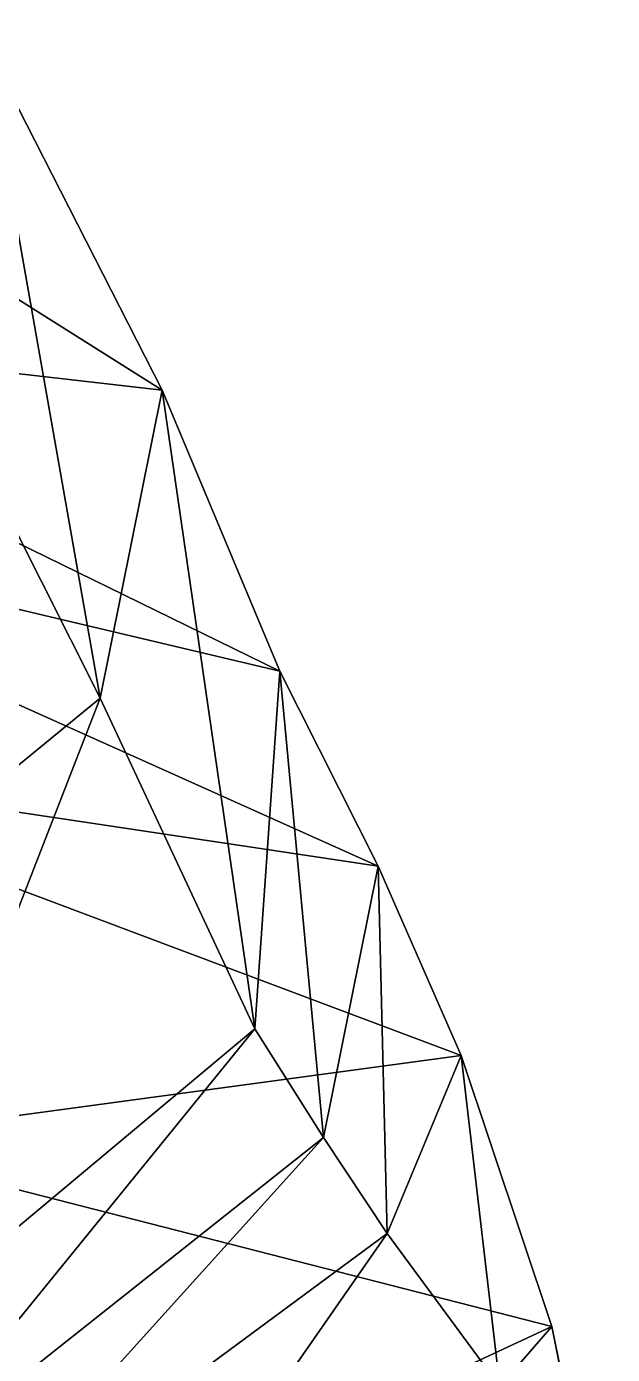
# Model space of a CAD drawing. Extents: x -0.63 to 0.63, y -0.8 to 0.34.
# Drawn here: x 0.4538 to 0.5392, y -0.2883 to -0.0948 of the extents above; entities that cross this region are included whole.
import ezdxf

# ---------------------------------------------------------------- set-up
doc = ezdxf.new("R2010")
doc.units = 0
doc.layers.add('BEAR_KDK$LWO', color=1, linetype='CONTINUOUS')

msp = doc.modelspace()

# ---------------------------------------------------------------- linework, layer by layer
at = {"layer": 'BEAR_KDK$LWO'}
for points in [[(0.38663, -0.13789, 1.56294), (0.38949, -0.09485, 1.59846), (0.47355, -0.14785, 1.64248)], [(0.38949, -0.09485, 1.59846), (0.44763, -0.09707, 1.6712), (0.47355, -0.14785, 1.64248)], [(0.44763, -0.09707, 1.6712), (0.43028, -0.12473, 1.77204), (0.46451, -0.19269, 1.72244)], [(0.46451, -0.19269, 1.72244), (0.47355, -0.14785, 1.64248), (0.44763, -0.09707, 1.6712)], [(0.40885, -0.2383, 1.80763), (0.46451, -0.19269, 1.72244), (0.43028, -0.12473, 1.77204)], [(0.38663, -0.13789, 1.56294), (0.47355, -0.14785, 1.64248), (0.49071, -0.1888, 1.61326)], [(0.38721, -0.16428, 1.53979), (0.38663, -0.13789, 1.56294), (0.49071, -0.1888, 1.61326)], [(0.47355, -0.14785, 1.64248), (0.46451, -0.19269, 1.72244), (0.48708, -0.24089, 1.6793)], [(0.48708, -0.24089, 1.6793), (0.49071, -0.1888, 1.61326), (0.47355, -0.14785, 1.64248)], [(0.38721, -0.16428, 1.53979), (0.49071, -0.1888, 1.61326), (0.50506, -0.21721, 1.57695)], [(0.50506, -0.21721, 1.57695), (0.40296, -0.20187, 1.50393), (0.38721, -0.16428, 1.53979)], [(0.49071, -0.1888, 1.61326), (0.48708, -0.24089, 1.6793), (0.49708, -0.25671, 1.65489)], [(0.50506, -0.21721, 1.57695), (0.49071, -0.1888, 1.61326), (0.49708, -0.25671, 1.65489)], [(0.46451, -0.19269, 1.72244), (0.40885, -0.2383, 1.80763), (0.42581, -0.2921, 1.74964)], [(0.42581, -0.2921, 1.74964), (0.48708, -0.24089, 1.6793), (0.46451, -0.19269, 1.72244)], [(0.40296, -0.20187, 1.50393), (0.50506, -0.21721, 1.57695), (0.51712, -0.2448, 1.54018)], [(0.51712, -0.2448, 1.54018), (0.42487, -0.25724, 1.46092), (0.40296, -0.20187, 1.50393)], [(0.50506, -0.21721, 1.57695), (0.49708, -0.25671, 1.65489), (0.50636, -0.2707, 1.63048)], [(0.51712, -0.2448, 1.54018), (0.50506, -0.21721, 1.57695), (0.50636, -0.2707, 1.63048)], [(0.48708, -0.24089, 1.6793), (0.42581, -0.2921, 1.74964), (0.43266, -0.30778, 1.72521)], [(0.49708, -0.25671, 1.65489), (0.48708, -0.24089, 1.6793), (0.43266, -0.30778, 1.72521)], [(0.42487, -0.25724, 1.46092), (0.51712, -0.2448, 1.54018), (0.53033, -0.28429, 1.50513)], [(0.51712, -0.2448, 1.54018), (0.50636, -0.2707, 1.63048), (0.52276, -0.29302, 1.58622)], [(0.52276, -0.29302, 1.58622), (0.53033, -0.28429, 1.50513), (0.51712, -0.2448, 1.54018)], [(0.45003, -0.32167, 1.43072), (0.42487, -0.25724, 1.46092), (0.53033, -0.28429, 1.50513)], [(0.49708, -0.25671, 1.65489), (0.43266, -0.30778, 1.72521), (0.44044, -0.3194, 1.70125)], [(0.50636, -0.2707, 1.63048), (0.49708, -0.25671, 1.65489), (0.44044, -0.3194, 1.70125)], [(0.50636, -0.2707, 1.63048), (0.44044, -0.3194, 1.70125), (0.46571, -0.32919, 1.65415)], [(0.46571, -0.32919, 1.65415), (0.52276, -0.29302, 1.58622), (0.50636, -0.2707, 1.63048)], [(0.45003, -0.32167, 1.43072), (0.53033, -0.28429, 1.50513), (0.53918, -0.32757, 1.47743)], [(0.53033, -0.28429, 1.50513), (0.52276, -0.29302, 1.58622), (0.53792, -0.32234, 1.5449)], [(0.53792, -0.32234, 1.5449), (0.53918, -0.32757, 1.47743), (0.53033, -0.28429, 1.50513)]]:
    msp.add_3dface(points, dxfattribs=at)

doc.saveas('drawing.dxf')
